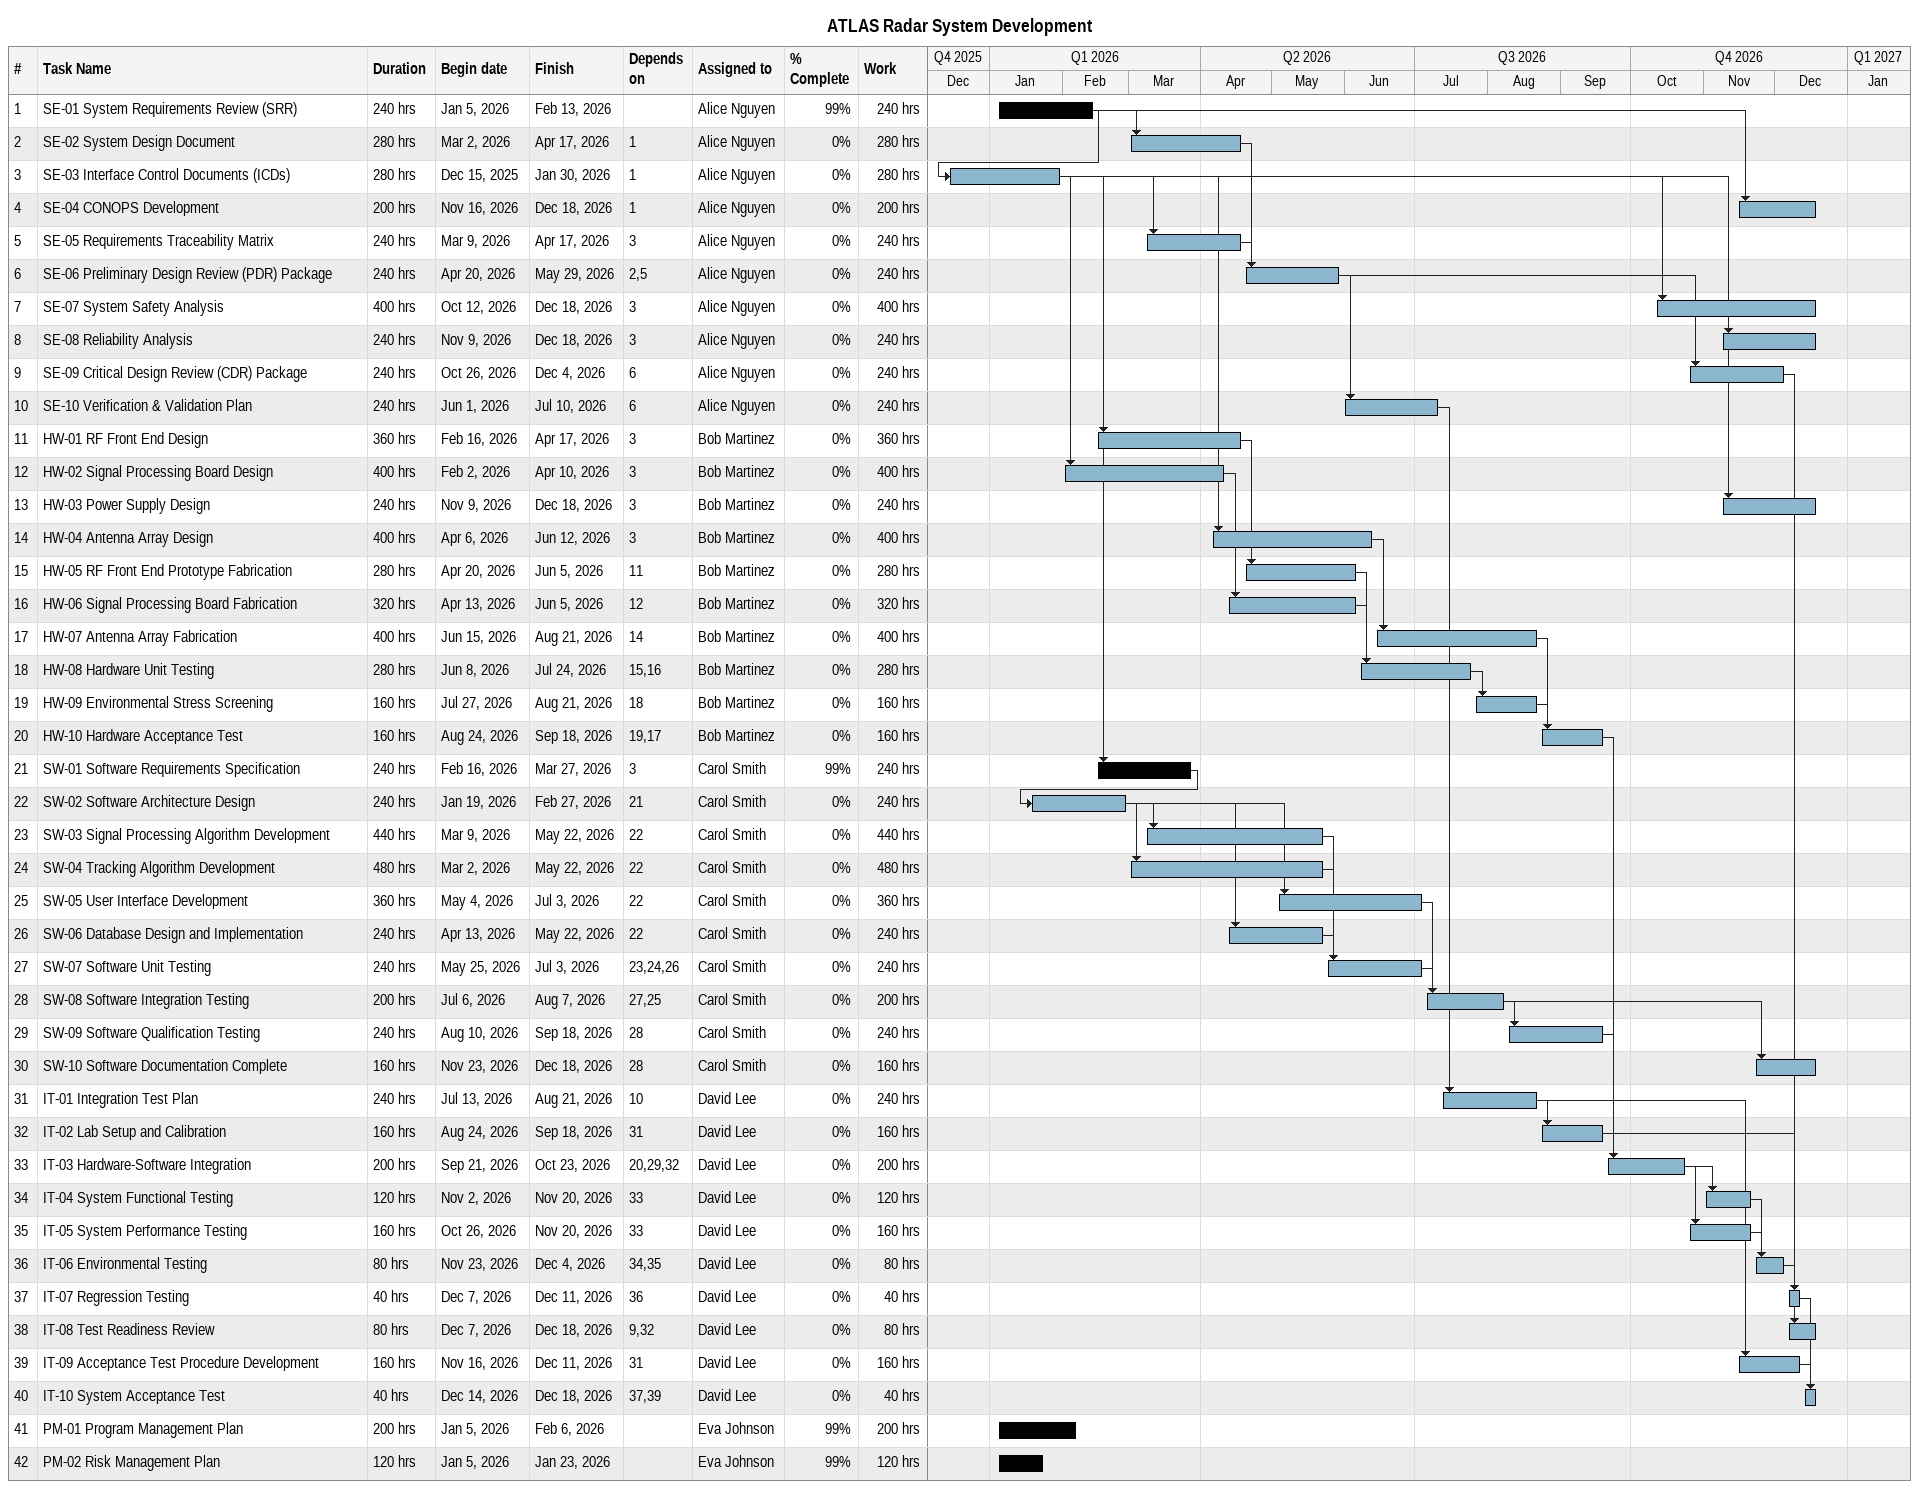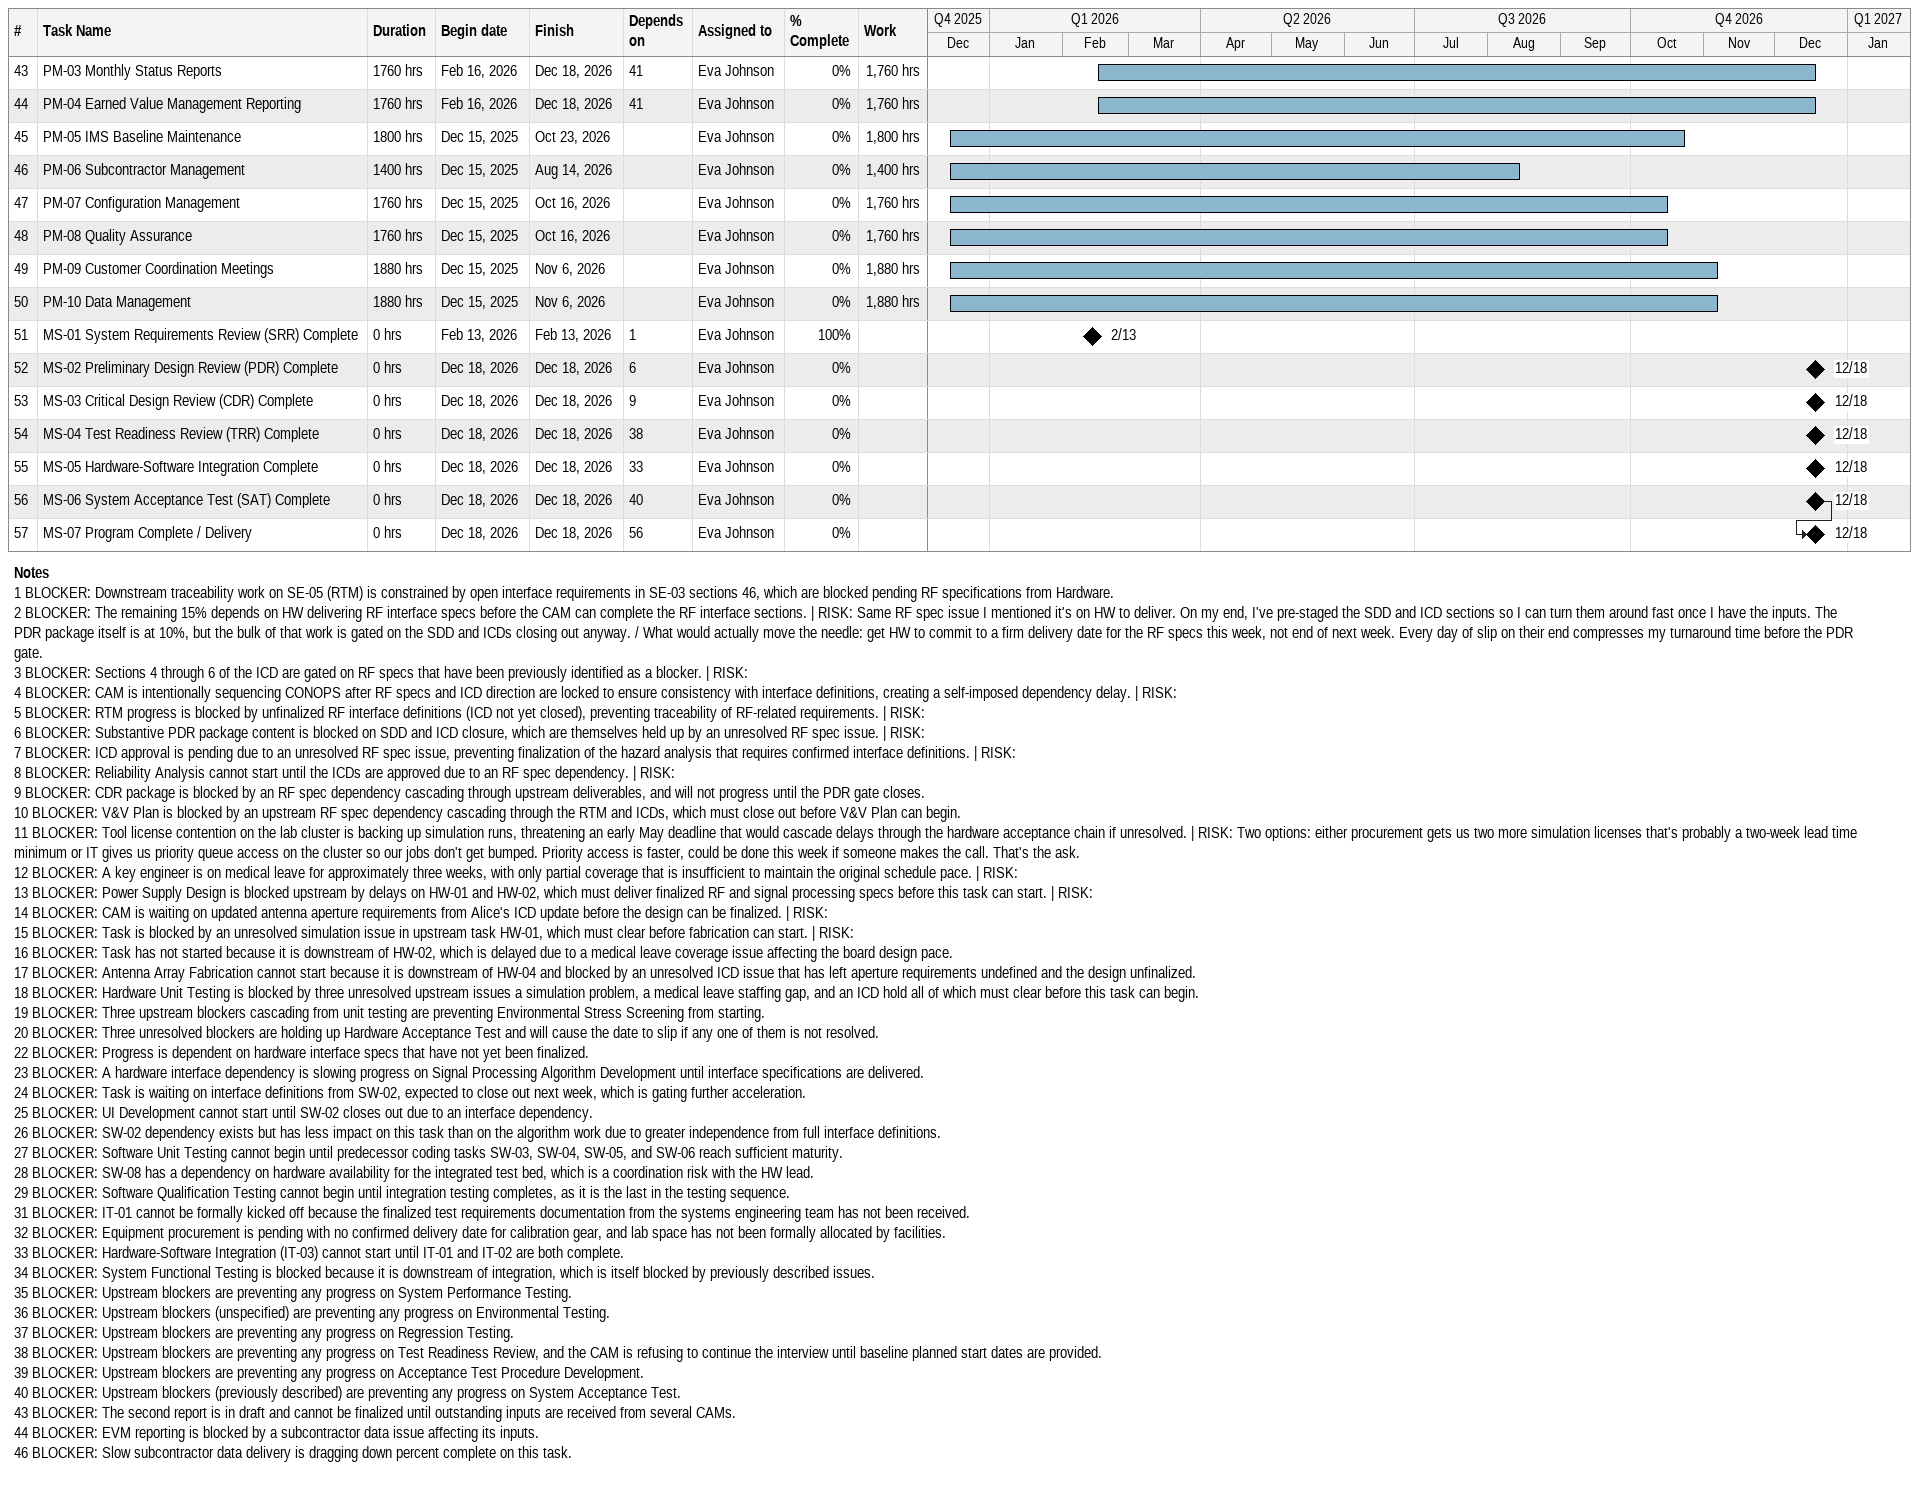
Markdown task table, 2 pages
ATLAS Radar System Development

| ID | Task | Duration | Start | Finish | Predecessors | Resources | % complete | Work (h) |
|---|---|---|---|---|---|---|---|---|
| 1 | SE-01 System Requirements Review (SRR) | 240h | 2026-01-05 | 2026-02-13 |  | Alice Nguyen | 99 | 240 |
| 2 | SE-02 System Design Document | 280h | 2026-03-02 | 2026-04-17 | 1 | Alice Nguyen | 0 | 280 |
| 3 | SE-03 Interface Control Documents (ICDs) | 280h | 2025-12-15 | 2026-01-30 | 1 | Alice Nguyen | 0 | 280 |
| 4 | SE-04 CONOPS Development | 200h | 2026-11-16 | 2026-12-18 | 1 | Alice Nguyen | 0 | 200 |
| 5 | SE-05 Requirements Traceability Matrix | 240h | 2026-03-09 | 2026-04-17 | 3 | Alice Nguyen | 0 | 240 |
| 6 | SE-06 Preliminary Design Review (PDR) Package | 240h | 2026-04-20 | 2026-05-29 | 2, 5 | Alice Nguyen | 0 | 240 |
| 7 | SE-07 System Safety Analysis | 400h | 2026-10-12 | 2026-12-18 | 3 | Alice Nguyen | 0 | 400 |
| 8 | SE-08 Reliability Analysis | 240h | 2026-11-09 | 2026-12-18 | 3 | Alice Nguyen | 0 | 240 |
| 9 | SE-09 Critical Design Review (CDR) Package | 240h | 2026-10-26 | 2026-12-04 | 6 | Alice Nguyen | 0 | 240 |
| 10 | SE-10 Verification & Validation Plan | 240h | 2026-06-01 | 2026-07-10 | 6 | Alice Nguyen | 0 | 240 |
| 11 | HW-01 RF Front End Design | 360h | 2026-02-16 | 2026-04-17 | 3 | Bob Martinez | 0 | 360 |
| 12 | HW-02 Signal Processing Board Design | 400h | 2026-02-02 | 2026-04-10 | 3 | Bob Martinez | 0 | 400 |
| 13 | HW-03 Power Supply Design | 240h | 2026-11-09 | 2026-12-18 | 3 | Bob Martinez | 0 | 240 |
| 14 | HW-04 Antenna Array Design | 400h | 2026-04-06 | 2026-06-12 | 3 | Bob Martinez | 0 | 400 |
| 15 | HW-05 RF Front End Prototype Fabrication | 280h | 2026-04-20 | 2026-06-05 | 11 | Bob Martinez | 0 | 280 |
| 16 | HW-06 Signal Processing Board Fabrication | 320h | 2026-04-13 | 2026-06-05 | 12 | Bob Martinez | 0 | 320 |
| 17 | HW-07 Antenna Array Fabrication | 400h | 2026-06-15 | 2026-08-21 | 14 | Bob Martinez | 0 | 400 |
| 18 | HW-08 Hardware Unit Testing | 280h | 2026-06-08 | 2026-07-24 | 15, 16 | Bob Martinez | 0 | 280 |
| 19 | HW-09 Environmental Stress Screening | 160h | 2026-07-27 | 2026-08-21 | 18 | Bob Martinez | 0 | 160 |
| 20 | HW-10 Hardware Acceptance Test | 160h | 2026-08-24 | 2026-09-18 | 19, 17 | Bob Martinez | 0 | 160 |
| 21 | SW-01 Software Requirements Specification | 240h | 2026-02-16 | 2026-03-27 | 3 | Carol Smith | 99 | 240 |
| 22 | SW-02 Software Architecture Design | 240h | 2026-01-19 | 2026-02-27 | 21 | Carol Smith | 0 | 240 |
| 23 | SW-03 Signal Processing Algorithm Development | 440h | 2026-03-09 | 2026-05-22 | 22 | Carol Smith | 0 | 440 |
| 24 | SW-04 Tracking Algorithm Development | 480h | 2026-03-02 | 2026-05-22 | 22 | Carol Smith | 0 | 480 |
| 25 | SW-05 User Interface Development | 360h | 2026-05-04 | 2026-07-03 | 22 | Carol Smith | 0 | 360 |
| 26 | SW-06 Database Design and Implementation | 240h | 2026-04-13 | 2026-05-22 | 22 | Carol Smith | 0 | 240 |
| 27 | SW-07 Software Unit Testing | 240h | 2026-05-25 | 2026-07-03 | 23, 24, 26 | Carol Smith | 0 | 240 |
| 28 | SW-08 Software Integration Testing | 200h | 2026-07-06 | 2026-08-07 | 27, 25 | Carol Smith | 0 | 200 |
| 29 | SW-09 Software Qualification Testing | 240h | 2026-08-10 | 2026-09-18 | 28 | Carol Smith | 0 | 240 |
| 30 | SW-10 Software Documentation Complete | 160h | 2026-11-23 | 2026-12-18 | 28 | Carol Smith | 0 | 160 |
| 31 | IT-01 Integration Test Plan | 240h | 2026-07-13 | 2026-08-21 | 10 | David Lee | 0 | 240 |
| 32 | IT-02 Lab Setup and Calibration | 160h | 2026-08-24 | 2026-09-18 | 31 | David Lee | 0 | 160 |
| 33 | IT-03 Hardware-Software Integration | 200h | 2026-09-21 | 2026-10-23 | 20, 29, 32 | David Lee | 0 | 200 |
| 34 | IT-04 System Functional Testing | 120h | 2026-11-02 | 2026-11-20 | 33 | David Lee | 0 | 120 |
| 35 | IT-05 System Performance Testing | 160h | 2026-10-26 | 2026-11-20 | 33 | David Lee | 0 | 160 |
| 36 | IT-06 Environmental Testing | 80h | 2026-11-23 | 2026-12-04 | 34, 35 | David Lee | 0 | 80 |
| 37 | IT-07 Regression Testing | 40h | 2026-12-07 | 2026-12-11 | 36 | David Lee | 0 | 40 |
| 38 | IT-08 Test Readiness Review | 80h | 2026-12-07 | 2026-12-18 | 9, 32 | David Lee | 0 | 80 |
| 39 | IT-09 Acceptance Test Procedure Development | 160h | 2026-11-16 | 2026-12-11 | 31 | David Lee | 0 | 160 |
| 40 | IT-10 System Acceptance Test | 40h | 2026-12-14 | 2026-12-18 | 37, 39 | David Lee | 0 | 40 |
| 41 | PM-01 Program Management Plan | 200h | 2026-01-05 | 2026-02-06 |  | Eva Johnson | 99 | 200 |
| 42 | PM-02 Risk Management Plan | 120h | 2026-01-05 | 2026-01-23 |  | Eva Johnson | 99 | 120 |
| 43 | PM-03 Monthly Status Reports | 1760h | 2026-02-16 | 2026-12-18 | 41 | Eva Johnson | 0 | 1760 |
| 44 | PM-04 Earned Value Management Reporting | 1760h | 2026-02-16 | 2026-12-18 | 41 | Eva Johnson | 0 | 1760 |
| 45 | PM-05 IMS Baseline Maintenance | 1800h | 2025-12-15 | 2026-10-23 |  | Eva Johnson | 0 | 1800 |
| 46 | PM-06 Subcontractor Management | 1400h | 2025-12-15 | 2026-08-14 |  | Eva Johnson | 0 | 1400 |
| 47 | PM-07 Configuration Management | 1760h | 2025-12-15 | 2026-10-16 |  | Eva Johnson | 0 | 1760 |
| 48 | PM-08 Quality Assurance | 1760h | 2025-12-15 | 2026-10-16 |  | Eva Johnson | 0 | 1760 |
| 49 | PM-09 Customer Coordination Meetings | 1880h | 2025-12-15 | 2026-11-06 |  | Eva Johnson | 0 | 1880 |
| 50 | PM-10 Data Management | 1880h | 2025-12-15 | 2026-11-06 |  | Eva Johnson | 0 | 1880 |
| 51 | MS-01 System Requirements Review (SRR) Complete | 0h | 2026-02-13 | 2026-02-13 | 1 | Eva Johnson | 100 |  |
| 52 | MS-02 Preliminary Design Review (PDR) Complete | 0h | 2026-12-18 | 2026-12-18 | 6 | Eva Johnson | 0 |  |
| 53 | MS-03 Critical Design Review (CDR) Complete | 0h | 2026-12-18 | 2026-12-18 | 9 | Eva Johnson | 0 |  |
| 54 | MS-04 Test Readiness Review (TRR) Complete | 0h | 2026-12-18 | 2026-12-18 | 38 | Eva Johnson | 0 |  |
| 55 | MS-05 Hardware-Software Integration Complete | 0h | 2026-12-18 | 2026-12-18 | 33 | Eva Johnson | 0 |  |
| 56 | MS-06 System Acceptance Test (SAT) Complete | 0h | 2026-12-18 | 2026-12-18 | 40 | Eva Johnson | 0 |  |
| 57 | MS-07 Program Complete / Delivery | 0h | 2026-12-18 | 2026-12-18 | 56 | Eva Johnson | 0 |  |

Notes
- 1: BLOCKER: Downstream traceability work on SE-05 (RTM) is constrained by open interface requirements in SE-03 sections 46, which are blocked pending RF specifications from Hardware.
- 2: BLOCKER: The remaining 15% depends on HW delivering RF interface specs before the CAM can complete the RF interface sections. | RISK: Same RF spec issue I mentioned it's on HW to deliver. On my end, I've pre-staged the SDD and ICD sections so I can turn them around fast once I have the inputs. The PDR package itself is at 10%, but the bulk of that work is gated on the SDD and ICDs closing out anyway. / What would actually move the needle: get HW to commit to a firm delivery date for the RF specs this week, not end of next week. Every day of slip on their end compresses my turnaround time before the PDR gate.
- 3: BLOCKER: Sections 4 through 6 of the ICD are gated on RF specs that have been previously identified as a blocker. | RISK:
- 4: BLOCKER: CAM is intentionally sequencing CONOPS after RF specs and ICD direction are locked to ensure consistency with interface definitions, creating a self-imposed dependency delay. | RISK:
- 5: BLOCKER: RTM progress is blocked by unfinalized RF interface definitions (ICD not yet closed), preventing traceability of RF-related requirements. | RISK:
- 6: BLOCKER: Substantive PDR package content is blocked on SDD and ICD closure, which are themselves held up by an unresolved RF spec issue. | RISK:
- 7: BLOCKER: ICD approval is pending due to an unresolved RF spec issue, preventing finalization of the hazard analysis that requires confirmed interface definitions. | RISK:
- 8: BLOCKER: Reliability Analysis cannot start until the ICDs are approved due to an RF spec dependency. | RISK:
- 9: BLOCKER: CDR package is blocked by an RF spec dependency cascading through upstream deliverables, and will not progress until the PDR gate closes.
- 10: BLOCKER: V&V Plan is blocked by an upstream RF spec dependency cascading through the RTM and ICDs, which must close out before V&V Plan can begin.
- 11: BLOCKER: Tool license contention on the lab cluster is backing up simulation runs, threatening an early May deadline that would cascade delays through the hardware acceptance chain if unresolved. | RISK: Two options: either procurement gets us two more simulation licenses that's probably a two-week lead time minimum or IT gives us priority queue access on the cluster so our jobs don't get bumped. Priority access is faster, could be done this week if someone makes the call. That's the ask.
- 12: BLOCKER: A key engineer is on medical leave for approximately three weeks, with only partial coverage that is insufficient to maintain the original schedule pace. | RISK:
- 13: BLOCKER: Power Supply Design is blocked upstream by delays on HW-01 and HW-02, which must deliver finalized RF and signal processing specs before this task can start. | RISK:
- 14: BLOCKER: CAM is waiting on updated antenna aperture requirements from Alice's ICD update before the design can be finalized. | RISK:
- 15: BLOCKER: Task is blocked by an unresolved simulation issue in upstream task HW-01, which must clear before fabrication can start. | RISK:
- 16: BLOCKER: Task has not started because it is downstream of HW-02, which is delayed due to a medical leave coverage issue affecting the board design pace.
- 17: BLOCKER: Antenna Array Fabrication cannot start because it is downstream of HW-04 and blocked by an unresolved ICD issue that has left aperture requirements undefined and the design unfinalized.
- 18: BLOCKER: Hardware Unit Testing is blocked by three unresolved upstream issues a simulation problem, a medical leave staffing gap, and an ICD hold all of which must clear before this task can begin.
- 19: BLOCKER: Three upstream blockers cascading from unit testing are preventing Environmental Stress Screening from starting.
- 20: BLOCKER: Three unresolved blockers are holding up Hardware Acceptance Test and will cause the date to slip if any one of them is not resolved.
- 22: BLOCKER: Progress is dependent on hardware interface specs that have not yet been finalized.
- 23: BLOCKER: A hardware interface dependency is slowing progress on Signal Processing Algorithm Development until interface specifications are delivered.
- 24: BLOCKER: Task is waiting on interface definitions from SW-02, expected to close out next week, which is gating further acceleration.
- 25: BLOCKER: UI Development cannot start until SW-02 closes out due to an interface dependency.
- 26: BLOCKER: SW-02 dependency exists but has less impact on this task than on the algorithm work due to greater independence from full interface definitions.
- 27: BLOCKER: Software Unit Testing cannot begin until predecessor coding tasks SW-03, SW-04, SW-05, and SW-06 reach sufficient maturity.
- 28: BLOCKER: SW-08 has a dependency on hardware availability for the integrated test bed, which is a coordination risk with the HW lead.
- 29: BLOCKER: Software Qualification Testing cannot begin until integration testing completes, as it is the last in the testing sequence.
- 31: BLOCKER: IT-01 cannot be formally kicked off because the finalized test requirements documentation from the systems engineering team has not been received.
- 32: BLOCKER: Equipment procurement is pending with no confirmed delivery date for calibration gear, and lab space has not been formally allocated by facilities.
- 33: BLOCKER: Hardware-Software Integration (IT-03) cannot start until IT-01 and IT-02 are both complete.
- 34: BLOCKER: System Functional Testing is blocked because it is downstream of integration, which is itself blocked by previously described issues.
- 35: BLOCKER: Upstream blockers are preventing any progress on System Performance Testing.
- 36: BLOCKER: Upstream blockers (unspecified) are preventing any progress on Environmental Testing.
- 37: BLOCKER: Upstream blockers are preventing any progress on Regression Testing.
- 38: BLOCKER: Upstream blockers are preventing any progress on Test Readiness Review, and the CAM is refusing to continue the interview until baseline planned start dates are provided.
- 39: BLOCKER: Upstream blockers are preventing any progress on Acceptance Test Procedure Development.
- 40: BLOCKER: Upstream blockers (previously described) are preventing any progress on System Acceptance Test.
- 43: BLOCKER: The second report is in draft and cannot be finalized until outstanding inputs are received from several CAMs.
- 44: BLOCKER: EVM reporting is blocked by a subcontractor data issue affecting its inputs.
- 46: BLOCKER: Slow subcontractor data delivery is dragging down percent complete on this task.
